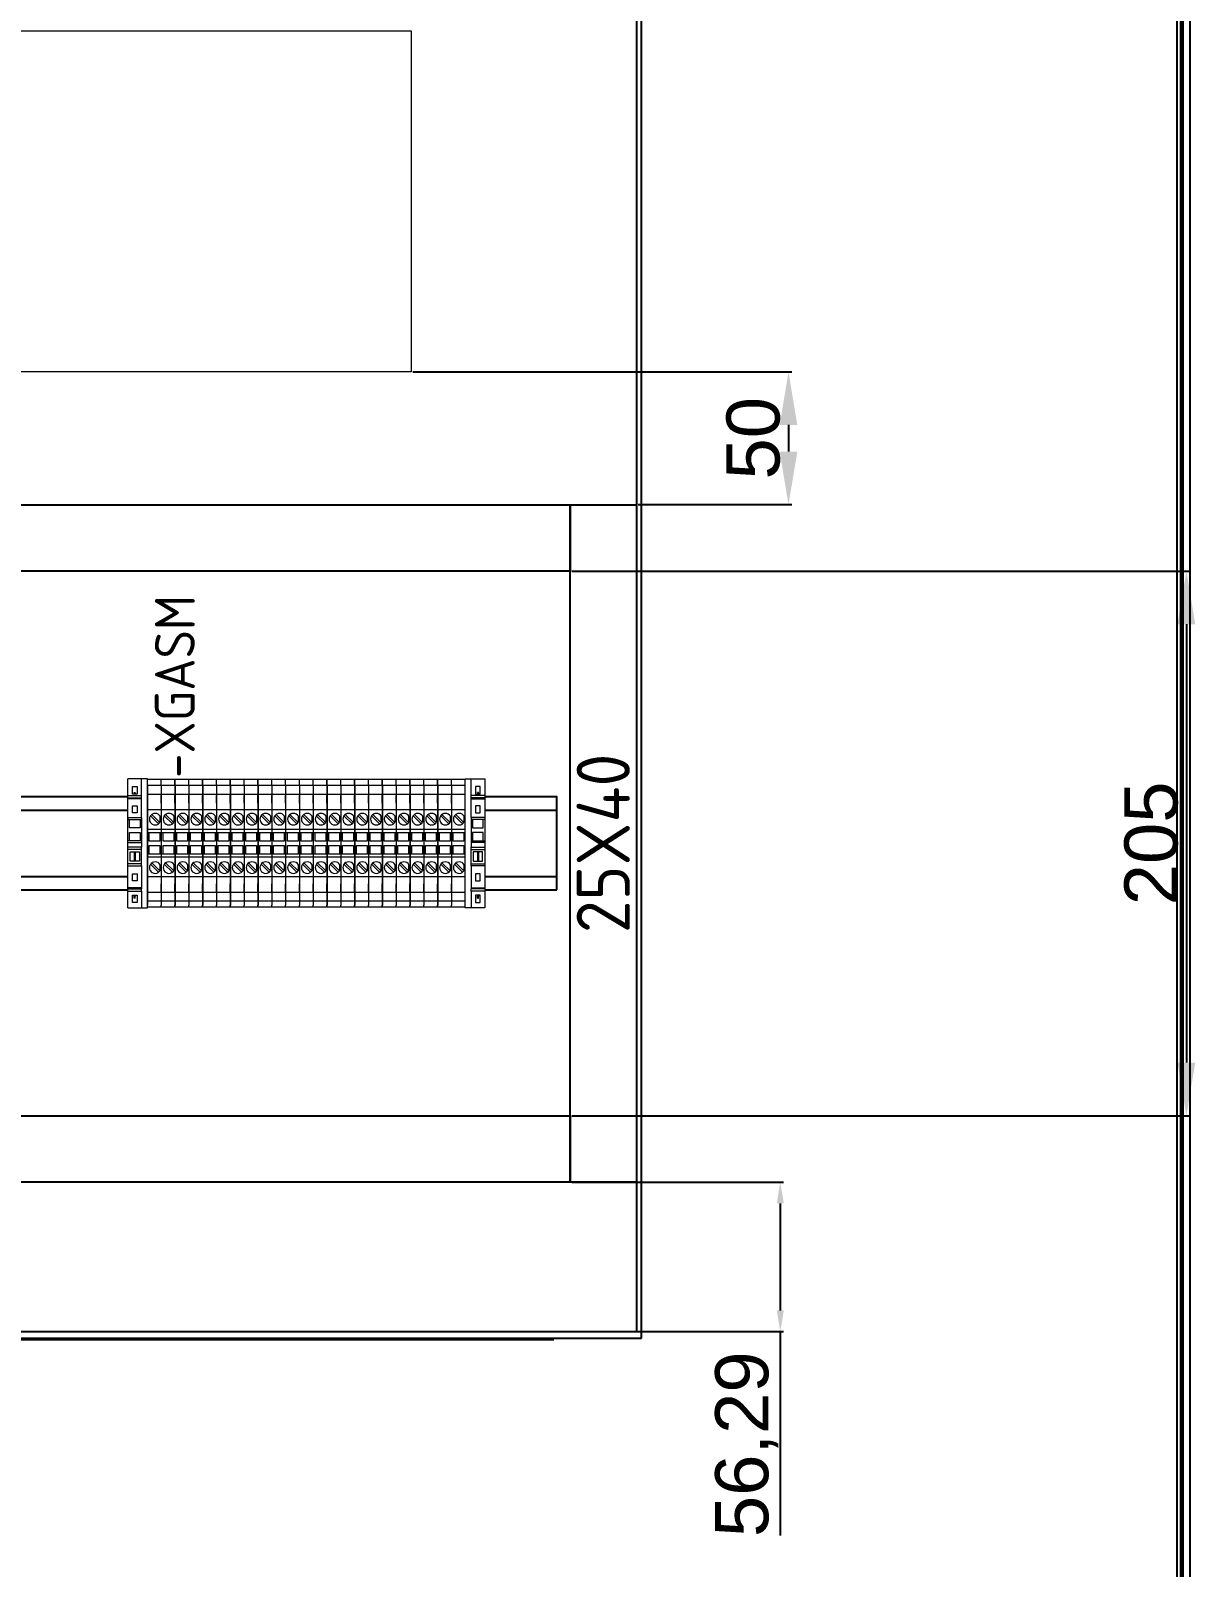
# Model space of a CAD drawing. Header units: millimetres. Extents: x 42222 to 59290, y 36233 to 38835.
# Drawn here: x 52377 to 52815, y 37141 to 37720 of the extents above; entities that cross this region are included whole.
import ezdxf
from ezdxf.enums import TextEntityAlignment as Align

# ---------------------------------------------------------------- set-up
doc = ezdxf.new("R2010")
doc.units = ezdxf.units.MM
doc.set_wipeout_variables(frame=1)
doc.layers.add('000-PI-Oprema', color=30, linetype='Continuous', lineweight=5)
for name, color, linetype in [('000-PI-ORMAR', 2, 'Continuous'), ('000-PI_TEXT', 7, 'Continuous'), ('002-PI-Kabelska kanalica', 150, 'Continuous'), ('004-PI-DIN Šina', 3, 'Continuous')]:
    doc.layers.add(name, color=color, linetype=linetype)
doc.styles.add('PI0', font='isocpeur.ttf', dxfattribs={"width": 0.9})
doc.styles.get("Standard").update_dxf_attribs({"font": 'arial.ttf'})
doc.dimstyles.new('ISO-25-lb', dxfattribs={"dimtxt": 8, "dimasz": 8, "dimexe": 1.25, "dimexo": 0.625, "dimtad": 1, "dimtxsty": 'Standard', "dimcen": 5, "dimadec": 0, "dimazin": 0, "dimtfac": 1, "dimtmove": 0, "dimatfit": 3, "dimfxl": 1, "dimarcsym": 0})

# ---------------------------------------------------------------- blocks, each defined once
blk = doc.blocks.new('*U138')
blk.add_lwpolyline([(540, -17.5), (540, 17.5), (0, 17.5), (0, -17.5)], close=True)
for points in [[(0, 12.5), (540, 12.5)], [(0, -12.5), (540, -12.5)]]:
    blk.add_lwpolyline(points)
blk = doc.blocks.new('*D142')
at = {"layer": '000-PI_TEXT', "color": 0, "linetype": 'Continuous', "lineweight": -2, "ltscale": 0.25, "transparency": 16777216}
for p, q in [((52580.24, 37516.44), (52812.81, 37516.44)), ((52811.56, 37496.44), (52811.56, 37331.44)), ((52580.24, 37311.44), (52812.81, 37311.44))]:
    blk.add_line(p, q, dxfattribs=at)
at = {"layer": '000-PI_TEXT', "color": 0, "ltscale": 0.25, "transparency": 16777216}
for points in [[(52808.22, 37496.44), (52814.89, 37496.44), (52811.56, 37516.44)], [(52808.22, 37331.44), (52814.89, 37331.44), (52811.56, 37311.44)]]:
    blk.add_solid(points, dxfattribs=at)
at = {"layer": 'Defpoints', "color": 0, "ltscale": 0.25, "transparency": 16777216}
for p in [(52579.62, 37516.44), (52579.62, 37311.44), (52811.56, 37311.44)]:
    blk.add_point(p, dxfattribs=at)
at = {"layer": '000-PI_TEXT', "color": 0, "ltscale": 0.25, "transparency": 16777216, "insert": (52798.35, 37413.94), "char_height": 20, "attachment_point": 5, "rotation": 90}
blk.add_mtext('205', dxfattribs=at)
blk = doc.blocks.new('*U136')
blk.add_wipeout([(-24.3, 0), (24.3, 0), (24.3, -7.35), (-24.3, -7.35)])
for p, q in [((24.3, 0), (-24.3, 0)), ((24.3, -7.35), (24.3, 0)), ((-24.3, 0), (-24.3, -7.35)), ((-18.03, -2.2), (-24.3, -2.2)), ((-21.4, -5.62), (-21.4, -3.92)), ((-21.4, -3.92), (-18.5, -3.92)), ((-18.5, -5.62), (-21.4, -5.62)), ((-19.01, -4.58), (-19.15, -4.58)), ((-19.15, -4.98), (-19.15, -4.58)), ((-19.01, -4.98), (-19.15, -4.98)), ((-19.01, -4.58), (-19.01, -4.98)), ((-19.01, -4.58), (-18.5, -4.58)), ((-19.01, -4.98), (-18.5, -4.98)), ((-18.5, -3.92), (-18.5, -4.58)), ((-18.5, -4.58), (-18.5, -4.98)), ((-18.5, -4.98), (-18.5, -5.62)), ((-18.03, -7.35), (-18.03, -2.2)), ((-17.1, -2.2), (-18.03, -2.2)), ((-17.1, -7.35), (-17.1, -2.2)), ((-17, -2.2), (-17.1, -2.2)), ((-17, -2.2), (-17, -7.35)), ((-16.74, -2.2), (-17, -2.2)), ((-16.74, -2.2), (-16.74, -7.35)), ((-9.72, -2.2), (-16.74, -2.2)), ((-14.15, -3.92), (-11.45, -3.92)), ((-14.15, -5.62), (-14.15, -3.92)), ((-11.45, -5.62), (-14.15, -5.62)), ((-11.45, -3.92), (-11.45, -5.62)), ((-9.72, -2.2), (-9, -2.2)), ((-9.72, -7.35), (-9.72, -2.2)), ((-9, -2.77), (-9, -2.2)), ((-9, -2.2), (-1, -2.2)), ((-9, -6.77), (-9, -2.77)), ((-9, -2.77), (-5.85, -2.77)), ((-5.85, -2.77), (-5.85, -6.77)), ((-4.15, -2.77), (-1, -2.77)), ((-4.15, -6.77), (-4.15, -2.77)), ((-1, -2.2), (-1, -2.77)), ((-1, -2.2), (-0.28, -2.2)), ((-1, -2.77), (-1, -6.77)), ((-0.28, -2.2), (1.39, -2.2)), ((-0.28, -7.35), (-0.28, -2.2)), ((2.32, -2.2), (1.39, -2.2)), ((1.39, -2.2), (1.39, -7.35)), ((7.69, -2.2), (2.32, -2.2)), ((2.32, -2.2), (2.32, -7.35)), ((3.22, -3.02), (6.67, -3.02)), ((3.22, -4.58), (3.22, -3.02)), ((3.22, -4.58), (6.67, -4.58)), ((3.22, -4.98), (3.22, -4.58)), ((3.22, -4.98), (6.67, -4.98)), ((3.22, -6.52), (3.22, -4.98)), ((6.67, -3.02), (6.67, -4.58)), ((6.67, -4.58), (6.67, -4.98)), ((6.67, -4.98), (6.67, -6.52)), ((7.69, -2.2), (7.69, -7.35)), ((8.51, -2.2), (7.69, -2.2)), ((8.51, -7.35), (8.51, -2.2)), ((8.51, -2.2), (16.74, -2.2)), ((11.45, -3.92), (14.15, -3.92)), ((11.45, -5.62), (11.45, -3.92)), ((14.15, -5.62), (11.45, -5.62)), ((14.15, -3.92), (14.15, -5.62)), ((16.74, -2.2), (16.74, -7.35)), ((16.74, -2.2), (17, -2.2)), ((17, -7.35), (17, -2.2)), ((17, -2.2), (17.1, -2.2)), ((18.03, -2.2), (17.1, -2.2)), ((17.1, -7.35), (17.1, -2.2)), ((18.03, -2.2), (24.3, -2.2)), ((18.03, -7.35), (18.03, -2.2)), ((19.55, -4.58), (19.55, -3.92)), ((19.55, -3.92), (22.25, -3.92)), ((19.55, -4.98), (19.55, -4.58)), ((19.55, -4.58), (19.89, -4.58)), ((19.55, -4.98), (19.89, -4.98)), ((19.55, -5.62), (19.55, -4.98)), ((22.25, -5.62), (19.55, -5.62)), ((19.89, -4.58), (19.89, -4.98)), ((20.59, -4.58), (19.89, -4.58)), ((20.59, -4.98), (19.89, -4.98)), ((20.59, -4.58), (20.59, -4.98)), ((22.25, -3.92), (22.25, -5.62)), ((-17.1, -7.35), (-18.03, -7.35)), ((-17, -7.35), (-17.1, -7.35)), ((-16.74, -7.35), (-17, -7.35)), ((-9.72, -7.35), (-9, -7.35)), ((-5.85, -6.77), (-9, -6.77)), ((-9, -7.35), (-9, -6.77)), ((-1, -6.77), (-4.15, -6.77)), ((-1, -6.77), (-1, -7.35)), ((6.67, -6.52), (3.22, -6.52))]:
    blk.add_line(p, q)
at = {"ltscale": 0.25}
blk.add_line((24.3, -7.35), (-24.3, -7.35), dxfattribs=at)
blk = doc.blocks.new('UT 2.5 - 3044076')
blk.add_wipeout([(51211.56, 37562.82), (51216.71, 37562.82), (51216.71, 37514.82), (51211.56, 37514.82)])
for p, q in [((51211.56, 37560.62), (51211.56, 37562.82)), ((51211.56, 37562.82), (51211.56, 37562.82)), ((51216.71, 37562.82), (51211.56, 37562.82)), ((51216.71, 37562.82), (51216.71, 37562.82)), ((51216.71, 37560.62), (51216.71, 37562.82)), ((51211.56, 37560.62), (51211.56, 37559.03)), ((51211.56, 37560.62), (51211.56, 37560.62)), ((51216.71, 37560.62), (51211.56, 37560.62)), ((51211.56, 37559.03), (51211.56, 37556.89)), ((51211.56, 37558.57), (51211.56, 37558.57)), ((51216.71, 37557.26), (51211.56, 37557.26)), ((51211.56, 37556.89), (51211.56, 37556.51)), ((51211.56, 37556.51), (51211.56, 37554)), ((51211.56, 37556.32), (51211.56, 37556.32)), ((51216.71, 37560.62), (51216.71, 37560.62)), ((51216.71, 37560.62), (51216.71, 37559.03)), ((51216.71, 37559.03), (51216.71, 37556.89)), ((51216.71, 37558.57), (51216.71, 37558.57)), ((51216.71, 37556.51), (51216.71, 37556.89)), ((51216.71, 37554), (51216.71, 37556.51)), ((51216.71, 37556.32), (51216.71, 37556.32)), ((51211.56, 37554), (51211.56, 37551.42)), ((51211.56, 37553.67), (51211.56, 37553.67)), ((51211.56, 37551.42), (51211.56, 37544.02)), ((51216.71, 37551.42), (51211.56, 37551.42)), ((51212.7, 37549.22), (51212.7, 37549.22)), ((51212.7, 37549.22), (51215.73, 37546.18)), ((51216.23, 37546.68), (51213.19, 37549.71)), ((51213.19, 37549.71), (51213.19, 37549.71)), ((51216.71, 37554.82), (51216.71, 37554.82)), ((51216.71, 37554), (51216.71, 37551.42)), ((51216.71, 37553.67), (51216.71, 37553.67)), ((51216.71, 37551.42), (51216.71, 37544.02)), ((51211.56, 37548.62), (51211.56, 37548.62)), ((51211.56, 37544.02), (51211.56, 37542.82)), ((51216.71, 37544.02), (51211.56, 37544.02)), ((51213.16, 37544.02), (51213.16, 37544.02)), ((51215.76, 37544.02), (51213.16, 37544.02)), ((51215.73, 37546.18), (51215.73, 37546.18)), ((51215.76, 37544.02), (51215.76, 37544.02)), ((51216.23, 37546.68), (51216.23, 37546.68)), ((51216.36, 37549.01), (51216.36, 37549.01)), ((51216.36, 37546.89), (51216.36, 37549.01)), ((51216.36, 37546.89), (51216.36, 37546.89)), ((51216.71, 37548.62), (51216.71, 37548.62)), ((51216.71, 37544.02), (51216.71, 37542.82)), ((51211.56, 37542.82), (51211.56, 37534.82)), ((51211.56, 37542.82), (51211.56, 37542.82)), ((51216.71, 37542.82), (51211.56, 37542.82)), ((51212.21, 37539.67), (51212.21, 37542.82)), ((51212.21, 37542.82), (51212.21, 37542.82)), ((51216.24, 37539.67), (51212.21, 37539.67)), ((51212.21, 37539.67), (51212.21, 37539.67)), ((51212.21, 37534.82), (51212.21, 37537.97)), ((51212.21, 37537.97), (51216.24, 37537.97)), ((51212.21, 37537.97), (51212.21, 37537.97)), ((51216.24, 37542.82), (51216.24, 37539.67)), ((51216.24, 37542.82), (51216.24, 37542.82)), ((51216.24, 37539.67), (51216.24, 37539.67)), ((51216.24, 37537.97), (51216.24, 37534.82)), ((51216.24, 37537.97), (51216.24, 37537.97)), ((51216.71, 37542.82), (51216.71, 37542.82)), ((51216.71, 37542.82), (51216.71, 37534.82)), ((51211.56, 37534.82), (51211.56, 37533.62)), ((51211.56, 37534.82), (51211.56, 37534.82)), ((51216.71, 37534.82), (51211.56, 37534.82)), ((51211.56, 37533.62), (51211.56, 37526.22)), ((51216.71, 37533.62), (51211.56, 37533.62)), ((51212.21, 37534.82), (51212.21, 37534.82)), ((51215.76, 37533.62), (51213.16, 37533.62)), ((51213.16, 37533.62), (51213.16, 37533.62)), ((51215.76, 37533.62), (51215.76, 37533.62)), ((51216.24, 37534.82), (51216.24, 37534.82)), ((51216.71, 37534.82), (51216.71, 37534.82)), ((51216.71, 37534.82), (51216.71, 37533.62)), ((51216.71, 37533.62), (51216.71, 37526.22)), ((51211.56, 37526.22), (51211.56, 37523.65)), ((51216.71, 37526.22), (51211.56, 37526.22)), ((51212.7, 37530.97), (51212.7, 37530.97)), ((51212.7, 37530.97), (51215.73, 37527.93)), ((51216.23, 37528.43), (51213.19, 37531.46)), ((51213.19, 37531.46), (51213.19, 37531.46)), ((51215.73, 37527.93), (51215.73, 37527.93)), ((51216.23, 37528.43), (51216.23, 37528.43)), ((51216.36, 37530.76), (51216.36, 37530.76)), ((51216.36, 37528.64), (51216.36, 37530.76)), ((51216.36, 37528.64), (51216.36, 37528.64)), ((51216.71, 37526.22), (51216.71, 37523.65)), ((51211.56, 37523.65), (51211.56, 37521.14)), ((51211.56, 37522.52), (51211.56, 37522.52)), ((51211.56, 37521.62), (51211.56, 37521.62)), ((51211.56, 37521.14), (51211.56, 37520.76)), ((51211.56, 37520.76), (51211.56, 37518.62)), ((51216.71, 37520.39), (51211.56, 37520.39)), ((51216.71, 37521.14), (51216.71, 37523.65)), ((51216.71, 37522.82), (51216.71, 37522.82)), ((51216.71, 37522.52), (51216.71, 37522.52)), ((51216.71, 37521.62), (51216.71, 37521.62)), ((51216.71, 37520.76), (51216.71, 37521.14)), ((51216.71, 37520.76), (51216.71, 37518.62)), ((51211.56, 37519.07), (51211.56, 37519.07)), ((51211.56, 37518.62), (51211.56, 37517.02)), ((51211.56, 37517.02), (51211.56, 37515.82)), ((51211.56, 37517.02), (51211.56, 37517.02)), ((51216.71, 37517.02), (51211.56, 37517.02)), ((51211.56, 37515.82), (51211.56, 37515.51)), ((51211.56, 37515.82), (51211.56, 37515.82)), ((51211.56, 37514.82), (51211.56, 37515.51)), ((51211.56, 37514.82), (51211.56, 37514.82)), ((51216.71, 37514.82), (51211.56, 37514.82)), ((51216.71, 37519.07), (51216.71, 37519.07)), ((51216.71, 37518.62), (51216.71, 37517.02)), ((51216.71, 37517.02), (51216.71, 37517.02)), ((51216.71, 37517.02), (51216.71, 37515.82)), ((51216.71, 37516.32), (51216.71, 37516.32)), ((51216.71, 37515.82), (51216.71, 37515.82)), ((51216.71, 37515.82), (51216.71, 37515.51)), ((51216.71, 37514.82), (51216.71, 37515.51)), ((51216.71, 37514.82), (51216.71, 37514.82))]:
    blk.add_line(p, q)
for centre, start, end in [((51214.46, 37547.95), 89.99998, 270.00002), ((51214.46, 37547.95), 29.12459, 89.99998), ((51214.46, 37547.95), 270.00002, 330.87541), ((51214.46, 37529.7), 89.99998, 270.00002), ((51214.46, 37529.7), 29.12459, 89.99998), ((51214.46, 37529.7), 270.00002, 330.87541)]:
    blk.add_arc(centre, 2.17, start, end)
blk = doc.blocks.new('*U155')
at = {"ltscale": 0.25}
blk.add_blockref('UT 2.5 - 3044076', (-51214.14, -37538.82), dxfattribs=at)
blk = doc.blocks.new('*U156')
at = {"layer": '000-PI-Oprema', "color": 0, "linetype": 'ByBlock', "lineweight": -2, "transparency": 16777216}
blk.add_blockref('*U155', (0, 0), dxfattribs=at)
blk.add_blockref('*U155', (5.2, 0), dxfattribs=at)
blk.add_blockref('*U155', (10.4, 0), dxfattribs=at)
blk.add_blockref('*U155', (15.6, 0), dxfattribs=at)
blk.add_blockref('*U155', (20.8, 0), dxfattribs=at)
blk.add_blockref('*U155', (26, 0), dxfattribs=at)
blk.add_blockref('*U155', (31.2, 0), dxfattribs=at)
blk.add_blockref('*U155', (36.4, 0), dxfattribs=at)
blk.add_blockref('*U155', (41.6, 0), dxfattribs=at)
blk.add_blockref('*U155', (46.8, 0), dxfattribs=at)
blk.add_blockref('*U155', (52, 0), dxfattribs=at)
blk.add_blockref('*U155', (57.2, 0), dxfattribs=at)
blk.add_blockref('*U155', (62.4, 0), dxfattribs=at)
blk.add_blockref('*U155', (67.6, 0), dxfattribs=at)
blk.add_blockref('*U155', (72.8, 0), dxfattribs=at)
blk.add_blockref('*U155', (78, 0), dxfattribs=at)
blk.add_blockref('*U155', (83.2, 0), dxfattribs=at)
blk.add_blockref('*U155', (88.4, 0), dxfattribs=at)
blk.add_blockref('*U155', (93.6, 0), dxfattribs=at)
blk.add_blockref('*U155', (98.8, 0), dxfattribs=at)
blk.add_blockref('*U155', (104, 0), dxfattribs=at)
blk.add_blockref('*U155', (109.2, 0), dxfattribs=at)
blk.add_blockref('*U155', (114.4, 0), dxfattribs=at)
blk = doc.blocks.new('*U137')
blk.add_wipeout([(-24.3, -7.35), (24.3, -7.35), (24.3, 0), (-24.3, 0)])
at = {"ltscale": 0.25}
blk.add_line((-24.3, 0), (24.3, 0), dxfattribs=at)
for p, q in [((-18.03, 0), (-18.03, -5.15)), ((-17.1, 0), (-17.1, -5.15)), ((-17, -5.15), (-17, 0)), ((-16.74, -5.15), (-16.74, 0)), ((-9.72, 0), (-9.72, -5.15)), ((-9, 0), (-9, -0.57)), ((-1, -0.57), (-1, 0)), ((-0.28, 0), (-0.28, -5.15)), ((1.39, -5.15), (1.39, 0)), ((2.32, -5.15), (2.32, 0)), ((7.69, -5.15), (7.69, 0)), ((8.51, 0), (8.51, -5.15)), ((16.74, -5.15), (16.74, 0)), ((17, 0), (17, -5.15)), ((17.1, 0), (17.1, -5.15)), ((18.03, 0), (18.03, -5.15)), ((24.3, 0), (24.3, -7.35)), ((-24.3, -7.35), (-24.3, 0)), ((-18.03, -5.15), (-24.3, -5.15)), ((-21.4, -1.72), (-21.4, -3.42)), ((-18.5, -1.72), (-21.4, -1.72)), ((-21.4, -3.42), (-18.5, -3.42)), ((-19.01, -2.37), (-19.15, -2.37)), ((-19.15, -2.37), (-19.15, -2.77)), ((-19.01, -2.77), (-19.15, -2.77)), ((-19.01, -2.37), (-18.5, -2.37)), ((-19.01, -2.77), (-19.01, -2.37)), ((-19.01, -2.77), (-18.5, -2.77)), ((-18.5, -2.37), (-18.5, -1.72)), ((-18.5, -2.77), (-18.5, -2.37)), ((-18.5, -3.42), (-18.5, -2.77)), ((-17.1, -5.15), (-18.03, -5.15)), ((-17, -5.15), (-17.1, -5.15)), ((-16.74, -5.15), (-17, -5.15)), ((-9.72, -5.15), (-16.74, -5.15)), ((-14.15, -1.72), (-14.15, -3.42)), ((-11.45, -1.72), (-14.15, -1.72)), ((-14.15, -3.42), (-11.45, -3.42)), ((-11.45, -3.42), (-11.45, -1.72)), ((-9.72, -5.15), (-9, -5.15)), ((-9, -0.57), (-9, -4.57)), ((-5.85, -0.57), (-9, -0.57)), ((-9, -4.57), (-9, -5.15)), ((-9, -4.57), (-5.85, -4.57)), ((-9, -5.15), (-1, -5.15)), ((-5.85, -4.57), (-5.85, -0.57)), ((-4.15, -0.57), (-4.15, -4.57)), ((-1, -0.57), (-4.15, -0.57)), ((-4.15, -4.57), (-1, -4.57)), ((-1, -4.57), (-1, -0.57)), ((-1, -5.15), (-1, -4.57)), ((-1, -5.15), (-0.28, -5.15)), ((-0.28, -5.15), (1.39, -5.15)), ((2.32, -5.15), (1.39, -5.15)), ((7.69, -5.15), (2.32, -5.15)), ((6.67, -0.82), (3.22, -0.82)), ((3.22, -0.82), (3.22, -2.37)), ((3.22, -2.37), (6.67, -2.37)), ((3.22, -2.37), (3.22, -2.77)), ((3.22, -2.77), (6.67, -2.77)), ((3.22, -2.77), (3.22, -4.32)), ((3.22, -4.32), (6.67, -4.32)), ((6.67, -2.37), (6.67, -0.82)), ((6.67, -2.77), (6.67, -2.37)), ((6.67, -4.32), (6.67, -2.77)), ((8.51, -5.15), (7.69, -5.15)), ((8.51, -5.15), (16.74, -5.15)), ((11.45, -1.72), (11.45, -3.42)), ((14.15, -1.72), (11.45, -1.72)), ((11.45, -3.42), (14.15, -3.42)), ((14.15, -3.42), (14.15, -1.72)), ((16.74, -5.15), (17, -5.15)), ((17, -5.15), (17.1, -5.15)), ((18.03, -5.15), (17.1, -5.15)), ((18.03, -5.15), (24.3, -5.15)), ((22.25, -1.72), (19.55, -1.72)), ((19.55, -1.72), (19.55, -2.37)), ((19.55, -2.37), (19.89, -2.37)), ((19.55, -2.37), (19.55, -2.77)), ((19.55, -2.77), (19.55, -3.42)), ((19.55, -2.77), (19.89, -2.77)), ((19.55, -3.42), (22.25, -3.42)), ((20.59, -2.37), (19.89, -2.37)), ((19.89, -2.77), (19.89, -2.37)), ((20.59, -2.77), (19.89, -2.77)), ((20.59, -2.77), (20.59, -2.37)), ((22.25, -3.42), (22.25, -1.72)), ((24.3, -7.35), (-24.3, -7.35))]:
    blk.add_line(p, q)
blk = doc.blocks.new('*D173')
at = {"layer": '000-PI_TEXT', "color": 0, "linetype": 'Continuous', "lineweight": -2, "ltscale": 0.25, "transparency": 16777216}
for p, q in [((52520.44, 37591.44), (52663.08, 37591.44)), ((52661.83, 37571.44), (52661.83, 37561.44)), ((52605.24, 37541.44), (52663.08, 37541.44))]:
    blk.add_line(p, q, dxfattribs=at)
at = {"layer": '000-PI_TEXT', "color": 0, "ltscale": 0.25, "transparency": 16777216}
for points in [[(52658.5, 37571.44), (52665.16, 37571.44), (52661.83, 37591.44)], [(52658.5, 37561.44), (52665.16, 37561.44), (52661.83, 37541.44)]]:
    blk.add_solid(points, dxfattribs=at)
at = {"layer": 'Defpoints', "color": 0, "ltscale": 0.25, "transparency": 16777216}
for p in [(52519.82, 37591.44), (52604.62, 37541.44), (52661.83, 37541.44)]:
    blk.add_point(p, dxfattribs=at)
at = {"layer": '000-PI_TEXT', "color": 0, "ltscale": 0.25, "transparency": 16777216, "insert": (52648.62, 37566.44), "char_height": 20, "attachment_point": 5, "rotation": 90}
blk.add_mtext('50', dxfattribs=at)
blk = doc.blocks.new('*D174')
at = {"layer": '000-PI_TEXT', "color": 0, "linetype": 'Continuous', "lineweight": -2, "ltscale": 0.25, "transparency": 16777216}
for p, q in [((52580.24, 37286.44), (52659.98, 37286.44)), ((52658.73, 37278.44), (52658.73, 37238.15)), ((52580.24, 37230.15), (52659.98, 37230.15)), ((52658.73, 37230.15), (52658.73, 37153.37))]:
    blk.add_line(p, q, dxfattribs=at)
at = {"layer": '000-PI_TEXT', "color": 0, "ltscale": 0.25, "transparency": 16777216}
for points in [[(52657.4, 37278.44), (52660.06, 37278.44), (52658.73, 37286.44)], [(52657.4, 37238.15), (52660.06, 37238.15), (52658.73, 37230.15)]]:
    blk.add_solid(points, dxfattribs=at)
at = {"layer": 'Defpoints', "color": 0, "ltscale": 0.25, "transparency": 16777216}
for p in [(52579.62, 37286.44), (52579.62, 37230.15), (52658.73, 37230.15)]:
    blk.add_point(p, dxfattribs=at)
at = {"layer": '000-PI_TEXT', "color": 0, "ltscale": 0.25, "transparency": 16777216, "insert": (52646.09, 37187.76), "char_height": 20, "attachment_point": 5, "rotation": 90}
blk.add_mtext('56,29', dxfattribs=at)

msp = doc.modelspace()

# ---------------------------------------------------------------- linework, layer by layer
at = {"layer": '000-PI-ORMAR'}
for p, q in [((52807.903, 38534.528), (52807.903, 36550.028)), ((52809.391, 38534.528), (52809.391, 36550.028)), ((52809.403, 38534.528), (52809.403, 36550.028)), ((52809.415, 36550.028), (52809.415, 38534.528)), ((52810.184, 38514.028), (52810.184, 36563.028)), ((52810.184, 38514.028), (52810.184, 36563.028)), ((52812.903, 38514.028), (52812.903, 36563.028)), ((52812.903, 38514.028), (52812.903, 36563.028)), ((52006.468, 37227.651), (52606.468, 37227.651)), ((52009.62, 37230.151), (52604.62, 37230.151)), ((52039.468, 37227.151), (52573.468, 37227.151))]:
    msp.add_line(p, q, dxfattribs=at)
at = {"layer": '000-PI-ORMAR', "ltscale": 0.25}
for p, q in [((52606.468, 37227.651), (52606.468, 38227.651)), ((52604.62, 38225.151), (52604.62, 37230.151))]:
    msp.add_line(p, q, dxfattribs=at)
at = {"layer": '002-PI-Kabelska kanalica', "ltscale": 0.25, "elevation": 0}
for points in [[(52034.62, 37541.436), (52579.62, 37541.436), (52579.62, 37516.436), (52034.62, 37516.436)], [(52579.62, 37541.436), (52604.62, 37541.436), (52604.62, 37286.436), (52579.62, 37286.436)], [(52034.62, 37311.436), (52579.62, 37311.436), (52579.62, 37286.436), (52034.62, 37286.436)]]:
    msp.add_lwpolyline(points, close=True, dxfattribs=at)

# ---------------------------------------------------------------- block references
at = {"layer": '004-PI-DIN Šina'}
msp.add_blockref('*U138', (52034.62, 37413.936), dxfattribs=at)

# ---------------------------------------------------------------- texts
at = {"layer": '000-PI_TEXT', "style": 'PI0', "width": 0.9}
msp.add_text('-XGASM', height=15, rotation=90, dxfattribs=at).set_placement((52430.902, 37472.966), align=Align.MIDDLE)
at = {"layer": '000-PI_TEXT', "insert": (52592.12, 37413.936), "char_height": 20, "width": 205, "attachment_point": 5, "rotation": 90, "style": 'PI0'}
msp.add_mtext('25X40', dxfattribs=at)

# ---------------------------------------------------------------- dimensions: what is measured, and where the dimension line sits
at = {"layer": '000-PI_TEXT', "ltscale": 0.25}
for base, p1, p2, override, picture, middle in [((52811.557, 37311.436), (52579.62, 37516.436), (52579.62, 37311.436), {"dimtxt": 20, "dimasz": 20, "dimgap": 3}, '*D142', (52798.345, 37413.936)), ((52658.7303, 37230.1507), (52579.6195, 37286.4364), (52579.6195, 37230.1507), {"dimtxt": 20}, '*D174', (52646.0862, 37187.7604))]:
    dim = msp.add_linear_dim(base=base, p1=p1, p2=p2, angle=90, dimstyle='ISO-25-lb', override=override, dxfattribs=at)
    dim.commit()
    dim.dimension.update_dxf_attribs({"geometry": picture, "text_midpoint": middle})

# ---------------------------------------------------------------- wipeouts: each hides what was drawn before it
msp.add_wipeout([(52094.42, 37719.838), (52519.82, 37719.838), (52519.82, 37591.438), (52094.42, 37591.434)]).dxf.layer = '000-PI-Oprema'

# ---------------------------------------------------------------- next in the draw order: linework, layer by layer
at = {"layer": '000-PI-Oprema', "ltscale": 0.25, "elevation": 0}
msp.add_lwpolyline([(52094.42, 37719.838), (52519.82, 37719.838), (52519.82, 37591.438), (52094.42, 37591.438)], close=True, dxfattribs=at)

# ---------------------------------------------------------------- next in the draw order: block references
at = {"layer": '000-PI-Oprema', "rotation": 270}
msp.add_blockref('*U136', (52420.619, 37413.936), dxfattribs=at)

# ---------------------------------------------------------------- next in the draw order: dimensions: what is measured, and where the dimension line sits
at = {"layer": '000-PI_TEXT', "ltscale": 0.25}
dim = msp.add_linear_dim(base=(52661.831, 37541.436), p1=(52519.82, 37591.438), p2=(52604.62, 37541.436), angle=90, dimstyle='ISO-25-lb', override={"dimtxt": 20, "dimasz": 20, "dimgap": 3}, dxfattribs=at)
dim.commit()
dim.dimension.update_dxf_attribs({"geometry": '*D173', "text_midpoint": (52661.831, 37566.437), "dimtype": 160})

# ---------------------------------------------------------------- next in the draw order: block references
at = {"layer": '000-PI-Oprema'}
msp.add_blockref('*U156', (52423.194, 37413.936), dxfattribs=at)

# ---------------------------------------------------------------- next in the draw order: block references
at = {"layer": '000-PI-Oprema', "rotation": 270}
msp.add_blockref('*U137', (52547.519, 37413.936), dxfattribs=at)

doc.saveas('drawing.dxf')
